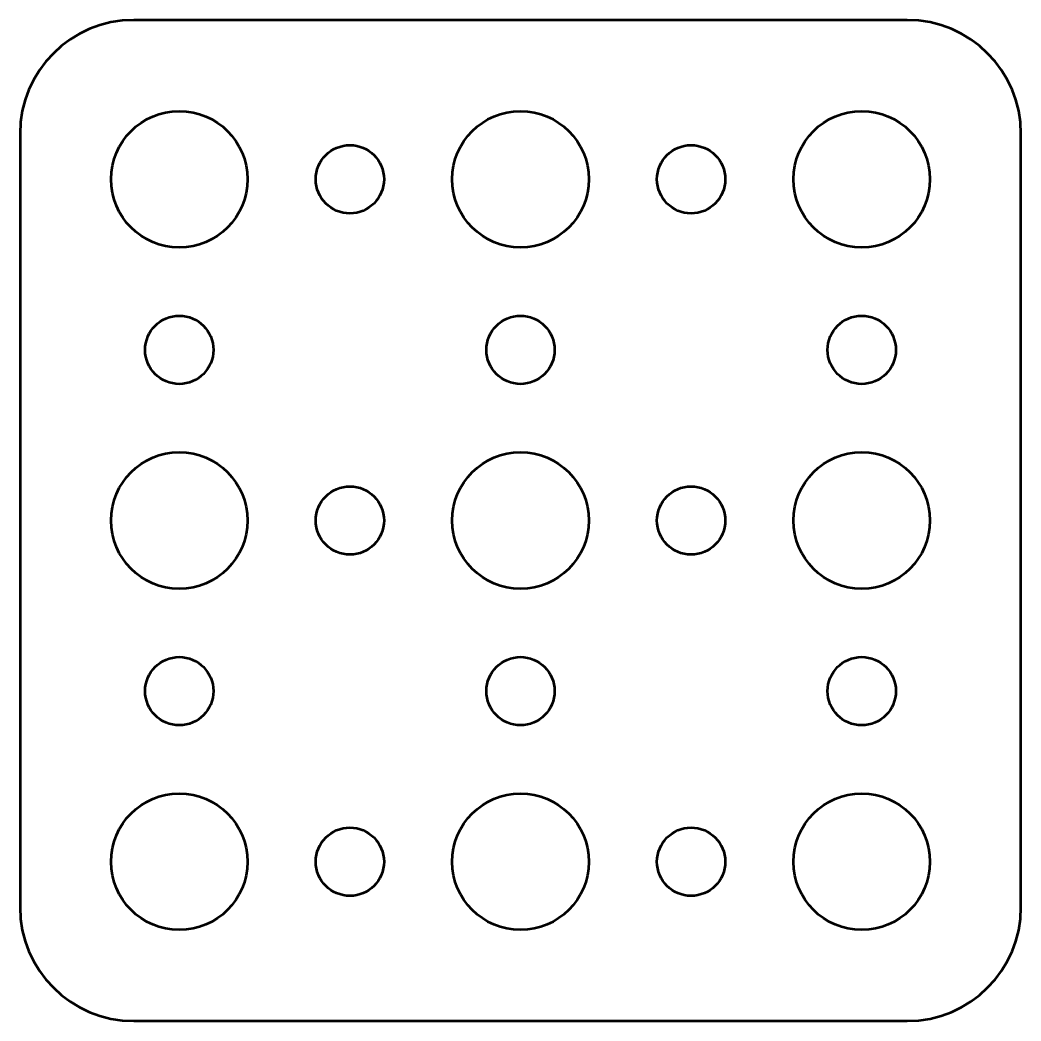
# Model space of a CAD drawing. Header units: centimetres. Extents: x -55 to 43, y -73 to 74.
# Drawn here: x 12.8 to 17.2, y -72.7 to -68.3 of the extents above; entities that cross this region are included whole.
import ezdxf

# ---------------------------------------------------------------- set-up
doc = ezdxf.new("R2010")
doc.units = ezdxf.units.CM
doc.header["$MEASUREMENT"] = 0
doc.layers.add('Layer 1', color=7, linetype='Continuous')

msp = doc.modelspace()

# ---------------------------------------------------------------- linework, layer by layer
at = {"layer": 'Layer 1', "lineweight": 53}
for centre, major_axis in [((13.50001, -69.00001), (0, 0.30001)), ((15.00001, -69.00001), (0, 0.30001)), ((16.50001, -69.00001), (0, 0.30001)), ((14.25, -69), (0, 0.15)), ((15.75, -69), (0, 0.15)), ((13.5, -69.75), (0, 0.15)), ((15, -69.75), (0, 0.15)), ((16.5, -69.75), (0, 0.15)), ((13.50001, -70.50001), (0, 0.30001)), ((15.00001, -70.50001), (0, 0.30001)), ((16.50001, -70.50001), (0, 0.30001)), ((14.25, -70.5), (0, 0.15)), ((15.75, -70.5), (0, 0.15)), ((13.5, -71.25), (0, 0.15)), ((15, -71.25), (0, 0.15)), ((16.5, -71.25), (0, 0.15)), ((13.50001, -72.00001), (0, 0.30001)), ((15.00001, -72.00001), (0, 0.30001)), ((16.50001, -72.00001), (0, 0.30001)), ((14.25, -72), (0, 0.15)), ((15.75, -72), (0, 0.15))]:
    msp.add_ellipse(centre, major_axis=major_axis, ratio=1, dxfattribs=at)
msp.add_open_spline([(12.8, -72.2), (12.8, -72.2), (12.8, -68.8), (12.8, -68.8), (12.8, -68.8), (12.8, -68.52386), (13.02386, -68.3), (13.3, -68.3), (13.3, -68.3), (13.3, -68.3), (16.7, -68.3), (16.7, -68.3), (16.7, -68.3), (16.97614, -68.3), (17.2, -68.52386), (17.2, -68.8), (17.2, -68.8), (17.2, -68.8), (17.2, -72.2), (17.2, -72.2), (17.2, -72.2), (17.2, -72.47614), (16.97614, -72.7), (16.7, -72.7), (16.7, -72.7), (16.7, -72.7), (13.3, -72.7), (13.3, -72.7), (13.3, -72.7), (13.02386, -72.7), (12.8, -72.47614), (12.8, -72.2)], degree=3, knots=[0, 0, 0, 0, 0.1111111, 0.1111111, 0.1111111, 0.1111111, 0.2222222, 0.2222222, 0.2222222, 0.2222222, 0.3333333, 0.3333333, 0.3333333, 0.3333333, 0.4444444, 0.4444444, 0.4444444, 0.4444444, 0.5555556, 0.5555556, 0.5555556, 0.5555556, 0.6666667, 0.6666667, 0.6666667, 0.6666667, 0.7777778, 0.7777778, 0.7777778, 0.7777778, 1, 1, 1, 1], dxfattribs=at)

doc.saveas('drawing.dxf')
